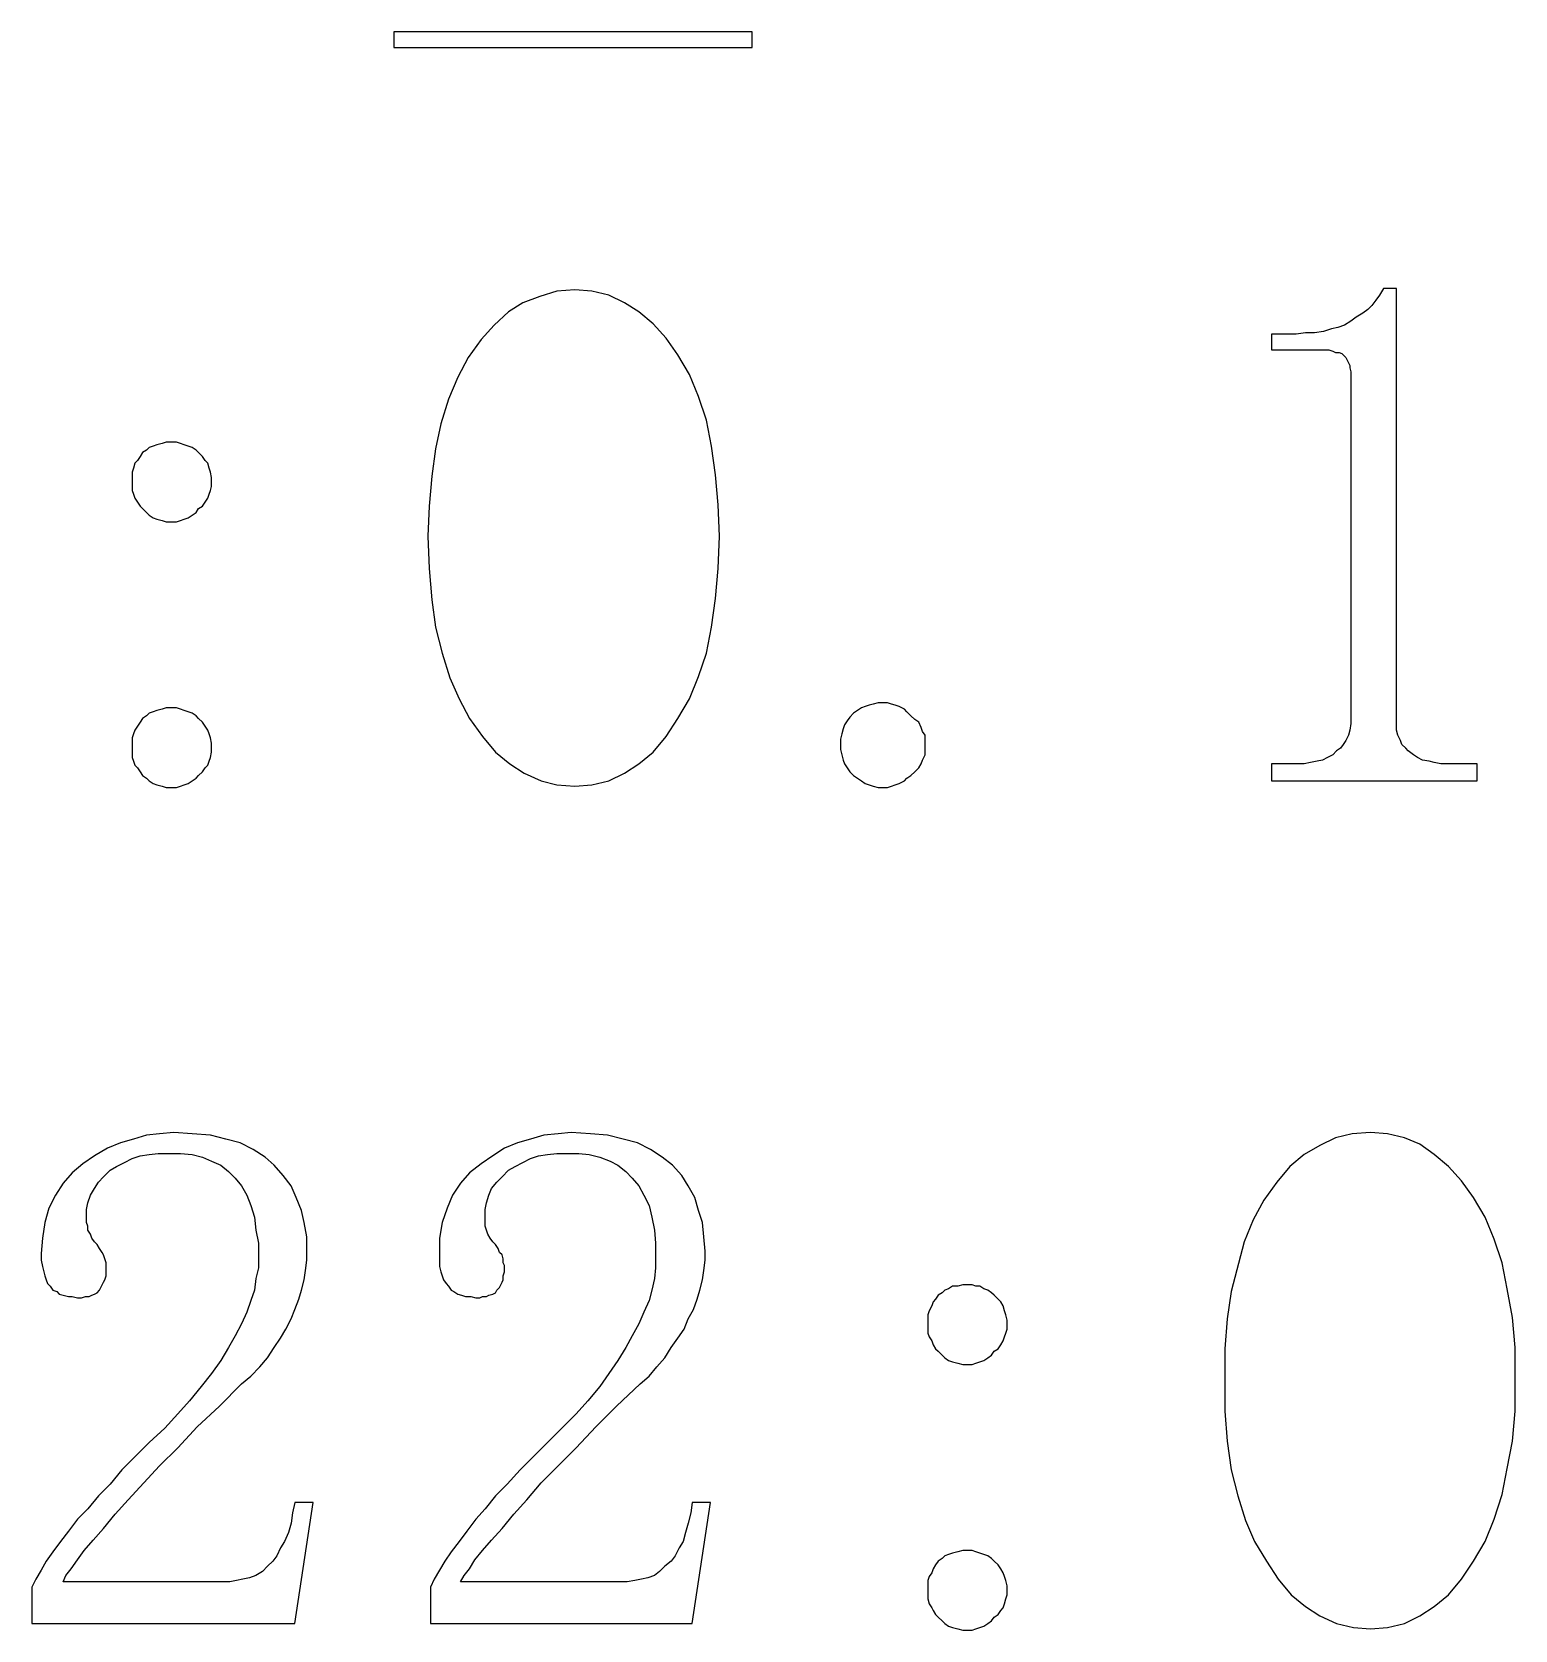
# Model space of a CAD drawing. Extents: x -171 to 209, y -140 to 140.
# Drawn here: x -87.27 to -75.88, y -108.63 to -96.36 of the extents above; entities that cross this region are included whole.
import ezdxf

# ---------------------------------------------------------------- set-up
doc = ezdxf.new("R2010")
doc.units = 0
doc.header["$MEASUREMENT"] = 0
doc.layers.get('0').update_dxf_attribs({"linetype": 'CONTINUOUS'})

msp = doc.modelspace()

# ---------------------------------------------------------------- linework, layer by layer
for points in [[(-84.49, -96.36), (-84.49, -96.48), (-84.49, -96.48), (-81.74, -96.48), (-81.74, -96.48), (-81.74, -96.36), (-81.74, -96.36), (-84.49, -96.36)], [(-83.1, -98.34), (-83.24, -98.35), (-83.24, -98.35), (-83.37, -98.39), (-83.37, -98.39), (-83.5, -98.44), (-83.5, -98.44), (-83.61, -98.51), (-83.61, -98.51), (-83.72, -98.61), (-83.72, -98.61), (-83.82, -98.72), (-83.82, -98.72), (-83.92, -98.86), (-83.92, -98.86), (-84, -99.01), (-84, -99.01), (-84.07, -99.18), (-84.07, -99.18), (-84.13, -99.37), (-84.13, -99.37), (-84.17, -99.56), (-84.17, -99.56), (-84.2, -99.77), (-84.2, -99.77), (-84.22, -100), (-84.22, -100), (-84.23, -100.23), (-84.23, -100.23), (-84.22, -100.48), (-84.22, -100.48), (-84.2, -100.72), (-84.2, -100.72), (-84.17, -100.93), (-84.17, -100.93), (-84.12, -101.13), (-84.12, -101.13), (-84.06, -101.32), (-84.06, -101.32), (-83.99, -101.48), (-83.99, -101.48), (-83.91, -101.63), (-83.91, -101.63), (-83.81, -101.77), (-83.81, -101.77), (-83.71, -101.89), (-83.71, -101.89), (-83.6, -101.98), (-83.6, -101.98), (-83.49, -102.05), (-83.49, -102.05), (-83.36, -102.11), (-83.36, -102.11), (-83.24, -102.14), (-83.24, -102.14), (-83.1, -102.15), (-83.1, -102.15), (-82.97, -102.14), (-82.97, -102.14), (-82.84, -102.11), (-82.84, -102.11), (-82.72, -102.05), (-82.72, -102.05), (-82.61, -101.98), (-82.61, -101.98), (-82.5, -101.89), (-82.5, -101.89), (-82.4, -101.77), (-82.4, -101.77), (-82.31, -101.63), (-82.31, -101.63), (-82.22, -101.48), (-82.22, -101.48), (-82.15, -101.31), (-82.15, -101.31), (-82.09, -101.13), (-82.09, -101.13), (-82.05, -100.93), (-82.05, -100.93), (-82.02, -100.71), (-82.02, -100.71), (-82, -100.48), (-82, -100.48), (-81.99, -100.23), (-81.99, -100.23), (-82, -99.99), (-82, -99.99), (-82.02, -99.76), (-82.02, -99.76), (-82.05, -99.54), (-82.05, -99.54), (-82.09, -99.34), (-82.09, -99.34), (-82.15, -99.16), (-82.15, -99.16), (-82.22, -98.99), (-82.22, -98.99), (-82.31, -98.84), (-82.31, -98.84), (-82.4, -98.71), (-82.4, -98.71), (-82.5, -98.6), (-82.5, -98.6), (-82.61, -98.51), (-82.61, -98.51), (-82.72, -98.44), (-82.72, -98.44), (-82.84, -98.38), (-82.84, -98.38), (-82.97, -98.35), (-82.97, -98.35), (-83.1, -98.34)], [(-76.79, -101.62), (-76.79, -98.33), (-76.79, -98.33), (-76.89, -98.33), (-76.89, -98.33), (-76.92, -98.38), (-76.92, -98.38), (-76.95, -98.42), (-76.95, -98.42), (-76.98, -98.46), (-76.98, -98.46), (-77.01, -98.49), (-77.01, -98.49), (-77.05, -98.52), (-77.05, -98.52), (-77.1, -98.55), (-77.1, -98.55), (-77.14, -98.58), (-77.14, -98.58), (-77.19, -98.61), (-77.19, -98.61), (-77.24, -98.63), (-77.24, -98.63), (-77.29, -98.64), (-77.29, -98.64), (-77.35, -98.66), (-77.35, -98.66), (-77.42, -98.67), (-77.42, -98.67), (-77.49, -98.67), (-77.49, -98.67), (-77.56, -98.68), (-77.56, -98.68), (-77.75, -98.68), (-77.75, -98.68), (-77.75, -98.8), (-77.75, -98.8), (-77.36, -98.8), (-77.36, -98.8), (-77.33, -98.8), (-77.33, -98.8), (-77.31, -98.8), (-77.31, -98.8), (-77.28, -98.81), (-77.28, -98.81), (-77.26, -98.82), (-77.26, -98.82), (-77.23, -98.82), (-77.23, -98.82), (-77.21, -98.83), (-77.21, -98.83), (-77.2, -98.84), (-77.2, -98.84), (-77.18, -98.86), (-77.18, -98.86), (-77.17, -98.88), (-77.17, -98.88), (-77.16, -98.9), (-77.16, -98.9), (-77.15, -98.92), (-77.15, -98.92), (-77.15, -98.94), (-77.15, -98.94), (-77.14, -98.97), (-77.14, -98.97), (-77.14, -99), (-77.14, -99), (-77.14, -101.62), (-77.14, -101.62), (-77.14, -101.67), (-77.14, -101.67), (-77.15, -101.72), (-77.15, -101.72), (-77.16, -101.76), (-77.16, -101.76), (-77.18, -101.8), (-77.18, -101.8), (-77.2, -101.83), (-77.2, -101.83), (-77.22, -101.86), (-77.22, -101.86), (-77.25, -101.88), (-77.25, -101.88), (-77.28, -101.91), (-77.28, -101.91), (-77.32, -101.93), (-77.32, -101.93), (-77.36, -101.95), (-77.36, -101.95), (-77.4, -101.96), (-77.4, -101.96), (-77.45, -101.97), (-77.45, -101.97), (-77.5, -101.98), (-77.5, -101.98), (-77.56, -101.98), (-77.56, -101.98), (-77.75, -101.98), (-77.75, -101.98), (-77.75, -102.11), (-77.75, -102.11), (-76.17, -102.11), (-76.17, -102.11), (-76.17, -101.98), (-76.17, -101.98), (-76.39, -101.98), (-76.39, -101.98), (-76.45, -101.98), (-76.45, -101.98), (-76.5, -101.97), (-76.5, -101.97), (-76.54, -101.96), (-76.54, -101.96), (-76.59, -101.95), (-76.59, -101.95), (-76.63, -101.93), (-76.63, -101.93), (-76.66, -101.91), (-76.66, -101.91), (-76.7, -101.88), (-76.7, -101.88), (-76.72, -101.86), (-76.72, -101.86), (-76.75, -101.83), (-76.75, -101.83), (-76.76, -101.8), (-76.76, -101.8), (-76.78, -101.76), (-76.78, -101.76), (-76.79, -101.72), (-76.79, -101.72), (-76.79, -101.67), (-76.79, -101.67), (-76.79, -101.62)], [(-85.89, -99.85), (-85.89, -99.82), (-85.89, -99.82), (-85.89, -99.78), (-85.89, -99.78), (-85.9, -99.74), (-85.9, -99.74), (-85.91, -99.71), (-85.91, -99.71), (-85.92, -99.67), (-85.92, -99.67), (-85.94, -99.65), (-85.94, -99.65), (-85.96, -99.62), (-85.96, -99.62), (-85.99, -99.59), (-85.99, -99.59), (-86.01, -99.57), (-86.01, -99.57), (-86.04, -99.55), (-86.04, -99.55), (-86.07, -99.54), (-86.07, -99.54), (-86.1, -99.53), (-86.1, -99.53), (-86.13, -99.52), (-86.13, -99.52), (-86.16, -99.51), (-86.16, -99.51), (-86.2, -99.51), (-86.2, -99.51), (-86.24, -99.51), (-86.24, -99.51), (-86.27, -99.52), (-86.27, -99.52), (-86.31, -99.53), (-86.31, -99.53), (-86.34, -99.54), (-86.34, -99.54), (-86.37, -99.55), (-86.37, -99.55), (-86.39, -99.57), (-86.39, -99.57), (-86.42, -99.59), (-86.42, -99.59), (-86.44, -99.62), (-86.44, -99.62), (-86.46, -99.65), (-86.46, -99.65), (-86.48, -99.67), (-86.48, -99.67), (-86.49, -99.71), (-86.49, -99.71), (-86.5, -99.74), (-86.5, -99.74), (-86.5, -99.78), (-86.5, -99.78), (-86.5, -99.82), (-86.5, -99.82), (-86.5, -99.85), (-86.5, -99.85), (-86.5, -99.88), (-86.5, -99.88), (-86.49, -99.91), (-86.49, -99.91), (-86.48, -99.94), (-86.48, -99.94), (-86.46, -99.97), (-86.46, -99.97), (-86.44, -100), (-86.44, -100), (-86.42, -100.02), (-86.42, -100.02), (-86.39, -100.05), (-86.39, -100.05), (-86.37, -100.07), (-86.37, -100.07), (-86.34, -100.09), (-86.34, -100.09), (-86.31, -100.1), (-86.31, -100.1), (-86.27, -100.11), (-86.27, -100.11), (-86.24, -100.12), (-86.24, -100.12), (-86.2, -100.12), (-86.2, -100.12), (-86.16, -100.12), (-86.16, -100.12), (-86.13, -100.11), (-86.13, -100.11), (-86.1, -100.1), (-86.1, -100.1), (-86.07, -100.09), (-86.07, -100.09), (-86.04, -100.07), (-86.04, -100.07), (-86.01, -100.05), (-86.01, -100.05), (-85.99, -100.02), (-85.99, -100.02), (-85.96, -100), (-85.96, -100), (-85.94, -99.97), (-85.94, -99.97), (-85.92, -99.94), (-85.92, -99.94), (-85.91, -99.91), (-85.91, -99.91), (-85.9, -99.88), (-85.9, -99.88), (-85.89, -99.85)], [(-85.89, -101.89), (-85.89, -101.86), (-85.89, -101.86), (-85.89, -101.82), (-85.89, -101.82), (-85.9, -101.78), (-85.9, -101.78), (-85.91, -101.75), (-85.91, -101.75), (-85.92, -101.72), (-85.92, -101.72), (-85.94, -101.69), (-85.94, -101.69), (-85.96, -101.66), (-85.96, -101.66), (-85.99, -101.63), (-85.99, -101.63), (-86.01, -101.61), (-86.01, -101.61), (-86.04, -101.59), (-86.04, -101.59), (-86.07, -101.58), (-86.07, -101.58), (-86.1, -101.57), (-86.1, -101.57), (-86.13, -101.56), (-86.13, -101.56), (-86.16, -101.55), (-86.16, -101.55), (-86.2, -101.55), (-86.2, -101.55), (-86.24, -101.55), (-86.24, -101.55), (-86.27, -101.56), (-86.27, -101.56), (-86.31, -101.57), (-86.31, -101.57), (-86.34, -101.58), (-86.34, -101.58), (-86.37, -101.59), (-86.37, -101.59), (-86.39, -101.61), (-86.39, -101.61), (-86.42, -101.63), (-86.42, -101.63), (-86.44, -101.66), (-86.44, -101.66), (-86.46, -101.69), (-86.46, -101.69), (-86.48, -101.72), (-86.48, -101.72), (-86.49, -101.75), (-86.49, -101.75), (-86.5, -101.78), (-86.5, -101.78), (-86.5, -101.82), (-86.5, -101.82), (-86.5, -101.86), (-86.5, -101.86), (-86.5, -101.89), (-86.5, -101.89), (-86.5, -101.93), (-86.5, -101.93), (-86.49, -101.96), (-86.49, -101.96), (-86.48, -101.99), (-86.48, -101.99), (-86.46, -102.01), (-86.46, -102.01), (-86.44, -102.04), (-86.44, -102.04), (-86.42, -102.07), (-86.42, -102.07), (-86.39, -102.09), (-86.39, -102.09), (-86.37, -102.11), (-86.37, -102.11), (-86.34, -102.13), (-86.34, -102.13), (-86.31, -102.14), (-86.31, -102.14), (-86.27, -102.15), (-86.27, -102.15), (-86.24, -102.16), (-86.24, -102.16), (-86.2, -102.16), (-86.2, -102.16), (-86.16, -102.16), (-86.16, -102.16), (-86.13, -102.15), (-86.13, -102.15), (-86.1, -102.14), (-86.1, -102.14), (-86.07, -102.13), (-86.07, -102.13), (-86.04, -102.11), (-86.04, -102.11), (-86.01, -102.09), (-86.01, -102.09), (-85.99, -102.07), (-85.99, -102.07), (-85.96, -102.04), (-85.96, -102.04), (-85.94, -102.01), (-85.94, -102.01), (-85.92, -101.99), (-85.92, -101.99), (-85.91, -101.96), (-85.91, -101.96), (-85.9, -101.93), (-85.9, -101.93), (-85.89, -101.89)], [(-80.77, -102.16), (-80.74, -102.16), (-80.74, -102.16), (-80.7, -102.16), (-80.7, -102.16), (-80.67, -102.15), (-80.67, -102.15), (-80.64, -102.14), (-80.64, -102.14), (-80.61, -102.13), (-80.61, -102.13), (-80.57, -102.11), (-80.57, -102.11), (-80.55, -102.09), (-80.55, -102.09), (-80.52, -102.07), (-80.52, -102.07), (-80.49, -102.04), (-80.49, -102.04), (-80.46, -102.01), (-80.46, -102.01), (-80.44, -101.98), (-80.44, -101.98), (-80.43, -101.95), (-80.43, -101.95), (-80.41, -101.91), (-80.41, -101.91), (-80.41, -101.87), (-80.41, -101.87), (-80.41, -101.83), (-80.41, -101.83), (-80.41, -101.79), (-80.41, -101.79), (-80.41, -101.76), (-80.41, -101.76), (-80.43, -101.73), (-80.43, -101.73), (-80.44, -101.7), (-80.44, -101.7), (-80.46, -101.66), (-80.46, -101.66), (-80.49, -101.64), (-80.49, -101.64), (-80.52, -101.61), (-80.52, -101.61), (-80.55, -101.58), (-80.55, -101.58), (-80.57, -101.56), (-80.57, -101.56), (-80.61, -101.54), (-80.61, -101.54), (-80.64, -101.53), (-80.64, -101.53), (-80.67, -101.52), (-80.67, -101.52), (-80.7, -101.51), (-80.7, -101.51), (-80.74, -101.51), (-80.74, -101.51), (-80.77, -101.51), (-80.77, -101.51), (-80.81, -101.52), (-80.81, -101.52), (-80.84, -101.53), (-80.84, -101.53), (-80.87, -101.54), (-80.87, -101.54), (-80.9, -101.55), (-80.9, -101.55), (-80.93, -101.57), (-80.93, -101.57), (-80.96, -101.59), (-80.96, -101.59), (-80.99, -101.62), (-80.99, -101.62), (-81.01, -101.65), (-81.01, -101.65), (-81.03, -101.68), (-81.03, -101.68), (-81.04, -101.71), (-81.04, -101.71), (-81.05, -101.75), (-81.05, -101.75), (-81.06, -101.79), (-81.06, -101.79), (-81.06, -101.83), (-81.06, -101.83), (-81.06, -101.87), (-81.06, -101.87), (-81.05, -101.91), (-81.05, -101.91), (-81.04, -101.95), (-81.04, -101.95), (-81.03, -101.98), (-81.03, -101.98), (-81.01, -102.01), (-81.01, -102.01), (-80.99, -102.04), (-80.99, -102.04), (-80.96, -102.07), (-80.96, -102.07), (-80.93, -102.09), (-80.93, -102.09), (-80.9, -102.11), (-80.9, -102.11), (-80.87, -102.13), (-80.87, -102.13), (-80.84, -102.14), (-80.84, -102.14), (-80.81, -102.15), (-80.81, -102.15), (-80.77, -102.16)], [(-85.53, -105.66), (-85.53, -105.77), (-85.53, -105.77), (-85.53, -105.85), (-85.53, -105.85), (-85.55, -105.93), (-85.55, -105.93), (-85.56, -106.02), (-85.56, -106.02), (-85.59, -106.1), (-85.59, -106.1), (-85.62, -106.19), (-85.62, -106.19), (-85.66, -106.28), (-85.66, -106.28), (-85.71, -106.37), (-85.71, -106.37), (-85.76, -106.46), (-85.76, -106.46), (-85.82, -106.56), (-85.82, -106.56), (-85.89, -106.66), (-85.89, -106.66), (-85.97, -106.76), (-85.97, -106.76), (-86.06, -106.87), (-86.06, -106.87), (-86.15, -106.97), (-86.15, -106.97), (-86.25, -107.08), (-86.25, -107.08), (-86.37, -107.19), (-86.37, -107.19), (-86.48, -107.3), (-86.48, -107.3), (-86.58, -107.4), (-86.58, -107.4), (-86.67, -107.51), (-86.67, -107.51), (-86.76, -107.6), (-86.76, -107.6), (-86.84, -107.7), (-86.84, -107.7), (-86.92, -107.78), (-86.92, -107.78), (-86.99, -107.87), (-86.99, -107.87), (-87.05, -107.95), (-87.05, -107.95), (-87.11, -108.03), (-87.11, -108.03), (-87.16, -108.1), (-87.16, -108.1), (-87.2, -108.17), (-87.2, -108.17), (-87.24, -108.24), (-87.24, -108.24), (-87.27, -108.3), (-87.27, -108.3), (-87.27, -108.58), (-87.27, -108.58), (-85.25, -108.58), (-85.25, -108.58), (-85.11, -107.65), (-85.11, -107.65), (-85.25, -107.65), (-85.25, -107.65), (-85.27, -107.73), (-85.27, -107.73), (-85.28, -107.81), (-85.28, -107.81), (-85.3, -107.88), (-85.3, -107.88), (-85.33, -107.95), (-85.33, -107.95), (-85.36, -108), (-85.36, -108), (-85.39, -108.06), (-85.39, -108.06), (-85.42, -108.1), (-85.42, -108.1), (-85.46, -108.14), (-85.46, -108.14), (-85.5, -108.18), (-85.5, -108.18), (-85.55, -108.21), (-85.55, -108.21), (-85.6, -108.23), (-85.6, -108.23), (-85.65, -108.24), (-85.65, -108.24), (-85.7, -108.25), (-85.7, -108.25), (-85.75, -108.26), (-85.75, -108.26), (-87.03, -108.26), (-87.03, -108.26), (-87.01, -108.21), (-87.01, -108.21), (-86.97, -108.16), (-86.97, -108.16), (-86.92, -108.09), (-86.92, -108.09), (-86.87, -108.02), (-86.87, -108.02), (-86.8, -107.94), (-86.8, -107.94), (-86.72, -107.85), (-86.72, -107.85), (-86.63, -107.74), (-86.63, -107.74), (-86.53, -107.63), (-86.53, -107.63), (-86.41, -107.5), (-86.41, -107.5), (-86.29, -107.37), (-86.29, -107.37), (-86.15, -107.23), (-86.15, -107.23), (-86, -107.07), (-86, -107.07), (-85.83, -106.91), (-85.83, -106.91), (-85.66, -106.74), (-85.66, -106.74), (-85.59, -106.68), (-85.59, -106.68), (-85.52, -106.61), (-85.52, -106.61), (-85.46, -106.54), (-85.46, -106.54), (-85.41, -106.46), (-85.41, -106.46), (-85.36, -106.39), (-85.36, -106.39), (-85.32, -106.32), (-85.32, -106.32), (-85.28, -106.24), (-85.28, -106.24), (-85.25, -106.17), (-85.25, -106.17), (-85.22, -106.09), (-85.22, -106.09), (-85.2, -106.02), (-85.2, -106.02), (-85.18, -105.94), (-85.18, -105.94), (-85.17, -105.87), (-85.17, -105.87), (-85.16, -105.79), (-85.16, -105.79), (-85.16, -105.72), (-85.16, -105.72), (-85.16, -105.61), (-85.16, -105.61), (-85.18, -105.5), (-85.18, -105.5), (-85.2, -105.41), (-85.2, -105.41), (-85.24, -105.31), (-85.24, -105.31), (-85.28, -105.22), (-85.28, -105.22), (-85.34, -105.14), (-85.34, -105.14), (-85.41, -105.06), (-85.41, -105.06), (-85.48, -105), (-85.48, -105), (-85.57, -104.94), (-85.57, -104.94), (-85.67, -104.89), (-85.67, -104.89), (-85.78, -104.86), (-85.78, -104.86), (-85.9, -104.83), (-85.9, -104.83), (-86.04, -104.82), (-86.04, -104.82), (-86.18, -104.81), (-86.18, -104.81), (-86.29, -104.82), (-86.29, -104.82), (-86.39, -104.83), (-86.39, -104.83), (-86.49, -104.86), (-86.49, -104.86), (-86.59, -104.89), (-86.59, -104.89), (-86.69, -104.93), (-86.69, -104.93), (-86.79, -104.99), (-86.79, -104.99), (-86.88, -105.05), (-86.88, -105.05), (-86.96, -105.12), (-86.96, -105.12), (-87.03, -105.2), (-87.03, -105.2), (-87.09, -105.29), (-87.09, -105.29), (-87.14, -105.39), (-87.14, -105.39), (-87.17, -105.5), (-87.17, -105.5), (-87.19, -105.62), (-87.19, -105.62), (-87.2, -105.74), (-87.2, -105.74), (-87.2, -105.79), (-87.2, -105.79), (-87.19, -105.84), (-87.19, -105.84), (-87.18, -105.88), (-87.18, -105.88), (-87.17, -105.91), (-87.17, -105.91), (-87.16, -105.94), (-87.16, -105.94), (-87.15, -105.97), (-87.15, -105.97), (-87.13, -105.99), (-87.13, -105.99), (-87.11, -106.02), (-87.11, -106.02), (-87.08, -106.03), (-87.08, -106.03), (-87.06, -106.05), (-87.06, -106.05), (-87.03, -106.06), (-87.03, -106.06), (-86.99, -106.07), (-86.99, -106.07), (-86.96, -106.07), (-86.96, -106.07), (-86.92, -106.08), (-86.92, -106.08), (-86.89, -106.08), (-86.89, -106.08), (-86.86, -106.07), (-86.86, -106.07), (-86.83, -106.07), (-86.83, -106.07), (-86.81, -106.06), (-86.81, -106.06), (-86.79, -106.05), (-86.79, -106.05), (-86.77, -106.04), (-86.77, -106.04), (-86.75, -106.02), (-86.75, -106.02), (-86.74, -106), (-86.74, -106), (-86.73, -105.98), (-86.73, -105.98), (-86.72, -105.96), (-86.72, -105.96), (-86.71, -105.94), (-86.71, -105.94), (-86.7, -105.91), (-86.7, -105.91), (-86.7, -105.88), (-86.7, -105.88), (-86.7, -105.85), (-86.7, -105.85), (-86.7, -105.83), (-86.7, -105.83), (-86.7, -105.81), (-86.7, -105.81), (-86.71, -105.78), (-86.71, -105.78), (-86.72, -105.75), (-86.72, -105.75), (-86.73, -105.73), (-86.73, -105.73), (-86.75, -105.7), (-86.75, -105.7), (-86.77, -105.67), (-86.77, -105.67), (-86.79, -105.65), (-86.79, -105.65), (-86.81, -105.62), (-86.81, -105.62), (-86.82, -105.59), (-86.82, -105.59), (-86.84, -105.56), (-86.84, -105.56), (-86.84, -105.53), (-86.84, -105.53), (-86.85, -105.5), (-86.85, -105.5), (-86.85, -105.47), (-86.85, -105.47), (-86.85, -105.4), (-86.85, -105.4), (-86.84, -105.35), (-86.84, -105.35), (-86.82, -105.29), (-86.82, -105.29), (-86.79, -105.24), (-86.79, -105.24), (-86.76, -105.19), (-86.76, -105.19), (-86.72, -105.15), (-86.72, -105.15), (-86.67, -105.1), (-86.67, -105.1), (-86.62, -105.07), (-86.62, -105.07), (-86.56, -105.04), (-86.56, -105.04), (-86.5, -105.01), (-86.5, -105.01), (-86.44, -104.99), (-86.44, -104.99), (-86.37, -104.98), (-86.37, -104.98), (-86.3, -104.97), (-86.3, -104.97), (-86.23, -104.97), (-86.23, -104.97), (-86.13, -104.97), (-86.13, -104.97), (-86.04, -104.98), (-86.04, -104.98), (-85.96, -105), (-85.96, -105), (-85.89, -105.03), (-85.89, -105.03), (-85.82, -105.06), (-85.82, -105.06), (-85.76, -105.11), (-85.76, -105.11), (-85.71, -105.16), (-85.71, -105.16), (-85.66, -105.22), (-85.66, -105.22), (-85.62, -105.29), (-85.62, -105.29), (-85.59, -105.37), (-85.59, -105.37), (-85.56, -105.46), (-85.56, -105.46), (-85.55, -105.56), (-85.55, -105.56), (-85.53, -105.66)], [(-82.48, -105.66), (-82.48, -105.77), (-82.48, -105.77), (-82.48, -105.85), (-82.48, -105.85), (-82.49, -105.93), (-82.49, -105.93), (-82.51, -106.02), (-82.51, -106.02), (-82.53, -106.1), (-82.53, -106.1), (-82.57, -106.19), (-82.57, -106.19), (-82.61, -106.28), (-82.61, -106.28), (-82.66, -106.37), (-82.66, -106.37), (-82.71, -106.46), (-82.71, -106.46), (-82.77, -106.56), (-82.77, -106.56), (-82.84, -106.66), (-82.84, -106.66), (-82.91, -106.76), (-82.91, -106.76), (-83, -106.87), (-83, -106.87), (-83.09, -106.97), (-83.09, -106.97), (-83.2, -107.08), (-83.2, -107.08), (-83.31, -107.19), (-83.31, -107.19), (-83.42, -107.3), (-83.42, -107.3), (-83.52, -107.4), (-83.52, -107.4), (-83.62, -107.51), (-83.62, -107.51), (-83.71, -107.6), (-83.71, -107.6), (-83.79, -107.7), (-83.79, -107.7), (-83.86, -107.78), (-83.86, -107.78), (-83.93, -107.87), (-83.93, -107.87), (-83.99, -107.95), (-83.99, -107.95), (-84.05, -108.03), (-84.05, -108.03), (-84.1, -108.1), (-84.1, -108.1), (-84.14, -108.17), (-84.14, -108.17), (-84.18, -108.24), (-84.18, -108.24), (-84.21, -108.3), (-84.21, -108.3), (-84.21, -108.58), (-84.21, -108.58), (-82.2, -108.58), (-82.2, -108.58), (-82.06, -107.65), (-82.06, -107.65), (-82.2, -107.65), (-82.2, -107.65), (-82.21, -107.73), (-82.21, -107.73), (-82.23, -107.81), (-82.23, -107.81), (-82.25, -107.88), (-82.25, -107.88), (-82.27, -107.95), (-82.27, -107.95), (-82.3, -108), (-82.3, -108), (-82.33, -108.06), (-82.33, -108.06), (-82.36, -108.1), (-82.36, -108.1), (-82.41, -108.14), (-82.41, -108.14), (-82.45, -108.18), (-82.45, -108.18), (-82.49, -108.21), (-82.49, -108.21), (-82.54, -108.23), (-82.54, -108.23), (-82.59, -108.24), (-82.59, -108.24), (-82.64, -108.25), (-82.64, -108.25), (-82.7, -108.26), (-82.7, -108.26), (-83.98, -108.26), (-83.98, -108.26), (-83.95, -108.21), (-83.95, -108.21), (-83.91, -108.16), (-83.91, -108.16), (-83.87, -108.09), (-83.87, -108.09), (-83.81, -108.02), (-83.81, -108.02), (-83.74, -107.94), (-83.74, -107.94), (-83.66, -107.85), (-83.66, -107.85), (-83.57, -107.74), (-83.57, -107.74), (-83.47, -107.63), (-83.47, -107.63), (-83.36, -107.5), (-83.36, -107.5), (-83.23, -107.37), (-83.23, -107.37), (-83.09, -107.23), (-83.09, -107.23), (-82.94, -107.07), (-82.94, -107.07), (-82.78, -106.91), (-82.78, -106.91), (-82.6, -106.74), (-82.6, -106.74), (-82.53, -106.68), (-82.53, -106.68), (-82.47, -106.61), (-82.47, -106.61), (-82.41, -106.54), (-82.41, -106.54), (-82.36, -106.46), (-82.36, -106.46), (-82.31, -106.39), (-82.31, -106.39), (-82.26, -106.32), (-82.26, -106.32), (-82.23, -106.24), (-82.23, -106.24), (-82.19, -106.17), (-82.19, -106.17), (-82.16, -106.09), (-82.16, -106.09), (-82.14, -106.02), (-82.14, -106.02), (-82.12, -105.94), (-82.12, -105.94), (-82.11, -105.87), (-82.11, -105.87), (-82.1, -105.79), (-82.1, -105.79), (-82.1, -105.72), (-82.1, -105.72), (-82.11, -105.61), (-82.11, -105.61), (-82.12, -105.5), (-82.12, -105.5), (-82.15, -105.41), (-82.15, -105.41), (-82.18, -105.31), (-82.18, -105.31), (-82.23, -105.22), (-82.23, -105.22), (-82.28, -105.14), (-82.28, -105.14), (-82.35, -105.06), (-82.35, -105.06), (-82.43, -105), (-82.43, -105), (-82.52, -104.94), (-82.52, -104.94), (-82.62, -104.89), (-82.62, -104.89), (-82.73, -104.86), (-82.73, -104.86), (-82.85, -104.83), (-82.85, -104.83), (-82.98, -104.82), (-82.98, -104.82), (-83.13, -104.81), (-83.13, -104.81), (-83.23, -104.82), (-83.23, -104.82), (-83.34, -104.83), (-83.34, -104.83), (-83.44, -104.86), (-83.44, -104.86), (-83.54, -104.89), (-83.54, -104.89), (-83.64, -104.93), (-83.64, -104.93), (-83.73, -104.99), (-83.73, -104.99), (-83.82, -105.05), (-83.82, -105.05), (-83.91, -105.12), (-83.91, -105.12), (-83.98, -105.2), (-83.98, -105.2), (-84.04, -105.29), (-84.04, -105.29), (-84.08, -105.39), (-84.08, -105.39), (-84.12, -105.5), (-84.12, -105.5), (-84.14, -105.62), (-84.14, -105.62), (-84.14, -105.74), (-84.14, -105.74), (-84.14, -105.79), (-84.14, -105.79), (-84.14, -105.84), (-84.14, -105.84), (-84.13, -105.88), (-84.13, -105.88), (-84.12, -105.91), (-84.12, -105.91), (-84.11, -105.94), (-84.11, -105.94), (-84.09, -105.97), (-84.09, -105.97), (-84.07, -105.99), (-84.07, -105.99), (-84.05, -106.02), (-84.05, -106.02), (-84.03, -106.03), (-84.03, -106.03), (-84, -106.05), (-84, -106.05), (-83.97, -106.06), (-83.97, -106.06), (-83.94, -106.07), (-83.94, -106.07), (-83.9, -106.07), (-83.9, -106.07), (-83.86, -106.08), (-83.86, -106.08), (-83.83, -106.08), (-83.83, -106.08), (-83.81, -106.07), (-83.81, -106.07), (-83.78, -106.07), (-83.78, -106.07), (-83.76, -106.06), (-83.76, -106.06), (-83.73, -106.05), (-83.73, -106.05), (-83.71, -106.04), (-83.71, -106.04), (-83.7, -106.02), (-83.7, -106.02), (-83.68, -106), (-83.68, -106), (-83.67, -105.98), (-83.67, -105.98), (-83.66, -105.96), (-83.66, -105.96), (-83.65, -105.94), (-83.65, -105.94), (-83.65, -105.91), (-83.65, -105.91), (-83.64, -105.88), (-83.64, -105.88), (-83.64, -105.85), (-83.64, -105.85), (-83.64, -105.83), (-83.64, -105.83), (-83.65, -105.81), (-83.65, -105.81), (-83.65, -105.78), (-83.65, -105.78), (-83.66, -105.75), (-83.66, -105.75), (-83.68, -105.73), (-83.68, -105.73), (-83.69, -105.7), (-83.69, -105.7), (-83.71, -105.67), (-83.71, -105.67), (-83.73, -105.65), (-83.73, -105.65), (-83.75, -105.62), (-83.75, -105.62), (-83.77, -105.59), (-83.77, -105.59), (-83.78, -105.56), (-83.78, -105.56), (-83.79, -105.53), (-83.79, -105.53), (-83.79, -105.5), (-83.79, -105.5), (-83.79, -105.47), (-83.79, -105.47), (-83.79, -105.4), (-83.79, -105.4), (-83.78, -105.35), (-83.78, -105.35), (-83.76, -105.29), (-83.76, -105.29), (-83.74, -105.24), (-83.74, -105.24), (-83.7, -105.19), (-83.7, -105.19), (-83.66, -105.15), (-83.66, -105.15), (-83.61, -105.1), (-83.61, -105.1), (-83.56, -105.07), (-83.56, -105.07), (-83.5, -105.04), (-83.5, -105.04), (-83.44, -105.01), (-83.44, -105.01), (-83.38, -104.99), (-83.38, -104.99), (-83.31, -104.98), (-83.31, -104.98), (-83.24, -104.97), (-83.24, -104.97), (-83.17, -104.97), (-83.17, -104.97), (-83.07, -104.97), (-83.07, -104.97), (-82.99, -104.98), (-82.99, -104.98), (-82.91, -105), (-82.91, -105), (-82.83, -105.03), (-82.83, -105.03), (-82.77, -105.06), (-82.77, -105.06), (-82.71, -105.11), (-82.71, -105.11), (-82.66, -105.16), (-82.66, -105.16), (-82.61, -105.22), (-82.61, -105.22), (-82.57, -105.29), (-82.57, -105.29), (-82.53, -105.37), (-82.53, -105.37), (-82.51, -105.46), (-82.51, -105.46), (-82.49, -105.56), (-82.49, -105.56), (-82.48, -105.66)], [(-76.99, -104.81), (-77.13, -104.82), (-77.13, -104.82), (-77.26, -104.85), (-77.26, -104.85), (-77.38, -104.91), (-77.38, -104.91), (-77.5, -104.98), (-77.5, -104.98), (-77.61, -105.07), (-77.61, -105.07), (-77.71, -105.19), (-77.71, -105.19), (-77.81, -105.33), (-77.81, -105.33), (-77.89, -105.48), (-77.89, -105.48), (-77.96, -105.65), (-77.96, -105.65), (-78.06, -106.03), (-78.06, -106.03), (-78.09, -106.24), (-78.09, -106.24), (-78.11, -106.47), (-78.11, -106.47), (-78.11, -106.95), (-78.11, -106.95), (-78.09, -107.18), (-78.09, -107.18), (-78.06, -107.4), (-78.06, -107.4), (-78.01, -107.6), (-78.01, -107.6), (-77.95, -107.79), (-77.95, -107.79), (-77.88, -107.95), (-77.88, -107.95), (-77.79, -108.1), (-77.79, -108.1), (-77.7, -108.24), (-77.7, -108.24), (-77.6, -108.36), (-77.6, -108.36), (-77.49, -108.45), (-77.49, -108.45), (-77.38, -108.52), (-77.38, -108.52), (-77.25, -108.58), (-77.25, -108.58), (-77.12, -108.61), (-77.12, -108.61), (-76.99, -108.62), (-76.99, -108.62), (-76.86, -108.61), (-76.86, -108.61), (-76.73, -108.58), (-76.73, -108.58), (-76.61, -108.52), (-76.61, -108.52), (-76.5, -108.45), (-76.5, -108.45), (-76.39, -108.36), (-76.39, -108.36), (-76.29, -108.24), (-76.29, -108.24), (-76.2, -108.1), (-76.2, -108.1), (-76.11, -107.95), (-76.11, -107.95), (-76.04, -107.78), (-76.04, -107.78), (-75.98, -107.59), (-75.98, -107.59), (-75.94, -107.39), (-75.94, -107.39), (-75.9, -107.18), (-75.9, -107.18), (-75.88, -106.95), (-75.88, -106.95), (-75.88, -106.46), (-75.88, -106.46), (-75.9, -106.23), (-75.9, -106.23), (-75.94, -106.01), (-75.94, -106.01), (-75.98, -105.81), (-75.98, -105.81), (-76.04, -105.63), (-76.04, -105.63), (-76.11, -105.46), (-76.11, -105.46), (-76.2, -105.31), (-76.2, -105.31), (-76.29, -105.18), (-76.29, -105.18), (-76.39, -105.07), (-76.39, -105.07), (-76.5, -104.98), (-76.5, -104.98), (-76.61, -104.9), (-76.61, -104.9), (-76.73, -104.85), (-76.73, -104.85), (-76.86, -104.82), (-76.86, -104.82), (-76.99, -104.81)], [(-79.78, -106.32), (-79.78, -106.28), (-79.78, -106.28), (-79.78, -106.25), (-79.78, -106.25), (-79.79, -106.21), (-79.79, -106.21), (-79.8, -106.18), (-79.8, -106.18), (-79.81, -106.14), (-79.81, -106.14), (-79.83, -106.11), (-79.83, -106.11), (-79.85, -106.09), (-79.85, -106.09), (-79.88, -106.06), (-79.88, -106.06), (-79.9, -106.04), (-79.9, -106.04), (-79.93, -106.02), (-79.93, -106.02), (-79.96, -106.01), (-79.96, -106.01), (-79.99, -105.99), (-79.99, -105.99), (-80.02, -105.99), (-80.02, -105.99), (-80.05, -105.98), (-80.05, -105.98), (-80.09, -105.98), (-80.09, -105.98), (-80.12, -105.98), (-80.12, -105.98), (-80.16, -105.99), (-80.16, -105.99), (-80.2, -105.99), (-80.2, -105.99), (-80.23, -106.01), (-80.23, -106.01), (-80.26, -106.02), (-80.26, -106.02), (-80.28, -106.04), (-80.28, -106.04), (-80.31, -106.06), (-80.31, -106.06), (-80.33, -106.09), (-80.33, -106.09), (-80.35, -106.11), (-80.35, -106.11), (-80.36, -106.14), (-80.36, -106.14), (-80.38, -106.18), (-80.38, -106.18), (-80.39, -106.21), (-80.39, -106.21), (-80.39, -106.25), (-80.39, -106.25), (-80.39, -106.28), (-80.39, -106.28), (-80.39, -106.32), (-80.39, -106.32), (-80.39, -106.35), (-80.39, -106.35), (-80.38, -106.38), (-80.38, -106.38), (-80.36, -106.41), (-80.36, -106.41), (-80.35, -106.44), (-80.35, -106.44), (-80.33, -106.47), (-80.33, -106.47), (-80.31, -106.49), (-80.31, -106.49), (-80.28, -106.52), (-80.28, -106.52), (-80.26, -106.54), (-80.26, -106.54), (-80.23, -106.56), (-80.23, -106.56), (-80.2, -106.57), (-80.2, -106.57), (-80.16, -106.58), (-80.16, -106.58), (-80.12, -106.59), (-80.12, -106.59), (-80.09, -106.59), (-80.09, -106.59), (-80.05, -106.59), (-80.05, -106.59), (-80.02, -106.58), (-80.02, -106.58), (-79.99, -106.57), (-79.99, -106.57), (-79.96, -106.56), (-79.96, -106.56), (-79.93, -106.54), (-79.93, -106.54), (-79.9, -106.52), (-79.9, -106.52), (-79.88, -106.49), (-79.88, -106.49), (-79.85, -106.47), (-79.85, -106.47), (-79.83, -106.44), (-79.83, -106.44), (-79.81, -106.41), (-79.81, -106.41), (-79.8, -106.38), (-79.8, -106.38), (-79.79, -106.35), (-79.79, -106.35), (-79.78, -106.32)], [(-79.78, -108.36), (-79.78, -108.33), (-79.78, -108.33), (-79.78, -108.29), (-79.78, -108.29), (-79.79, -108.25), (-79.79, -108.25), (-79.8, -108.22), (-79.8, -108.22), (-79.81, -108.19), (-79.81, -108.19), (-79.83, -108.16), (-79.83, -108.16), (-79.85, -108.13), (-79.85, -108.13), (-79.88, -108.1), (-79.88, -108.1), (-79.9, -108.08), (-79.9, -108.08), (-79.93, -108.06), (-79.93, -108.06), (-79.96, -108.05), (-79.96, -108.05), (-79.99, -108.04), (-79.99, -108.04), (-80.02, -108.03), (-80.02, -108.03), (-80.05, -108.02), (-80.05, -108.02), (-80.09, -108.02), (-80.09, -108.02), (-80.12, -108.02), (-80.12, -108.02), (-80.16, -108.03), (-80.16, -108.03), (-80.2, -108.04), (-80.2, -108.04), (-80.23, -108.05), (-80.23, -108.05), (-80.26, -108.06), (-80.26, -108.06), (-80.28, -108.08), (-80.28, -108.08), (-80.31, -108.1), (-80.31, -108.1), (-80.33, -108.13), (-80.33, -108.13), (-80.35, -108.16), (-80.35, -108.16), (-80.36, -108.19), (-80.36, -108.19), (-80.38, -108.22), (-80.38, -108.22), (-80.39, -108.25), (-80.39, -108.25), (-80.39, -108.29), (-80.39, -108.29), (-80.39, -108.33), (-80.39, -108.33), (-80.39, -108.36), (-80.39, -108.36), (-80.39, -108.39), (-80.39, -108.39), (-80.38, -108.43), (-80.38, -108.43), (-80.36, -108.46), (-80.36, -108.46), (-80.35, -108.48), (-80.35, -108.48), (-80.33, -108.51), (-80.33, -108.51), (-80.31, -108.53), (-80.31, -108.53), (-80.28, -108.56), (-80.28, -108.56), (-80.26, -108.58), (-80.26, -108.58), (-80.23, -108.6), (-80.23, -108.6), (-80.2, -108.61), (-80.2, -108.61), (-80.16, -108.62), (-80.16, -108.62), (-80.12, -108.63), (-80.12, -108.63), (-80.09, -108.63), (-80.09, -108.63), (-80.05, -108.63), (-80.05, -108.63), (-80.02, -108.62), (-80.02, -108.62), (-79.99, -108.61), (-79.99, -108.61), (-79.96, -108.6), (-79.96, -108.6), (-79.93, -108.58), (-79.93, -108.58), (-79.9, -108.56), (-79.9, -108.56), (-79.88, -108.53), (-79.88, -108.53), (-79.85, -108.51), (-79.85, -108.51), (-79.83, -108.48), (-79.83, -108.48), (-79.81, -108.46), (-79.81, -108.46), (-79.8, -108.43), (-79.8, -108.43), (-79.79, -108.39), (-79.79, -108.39), (-79.78, -108.36)]]:
    msp.add_lwpolyline(points)

doc.saveas('drawing.dxf')
